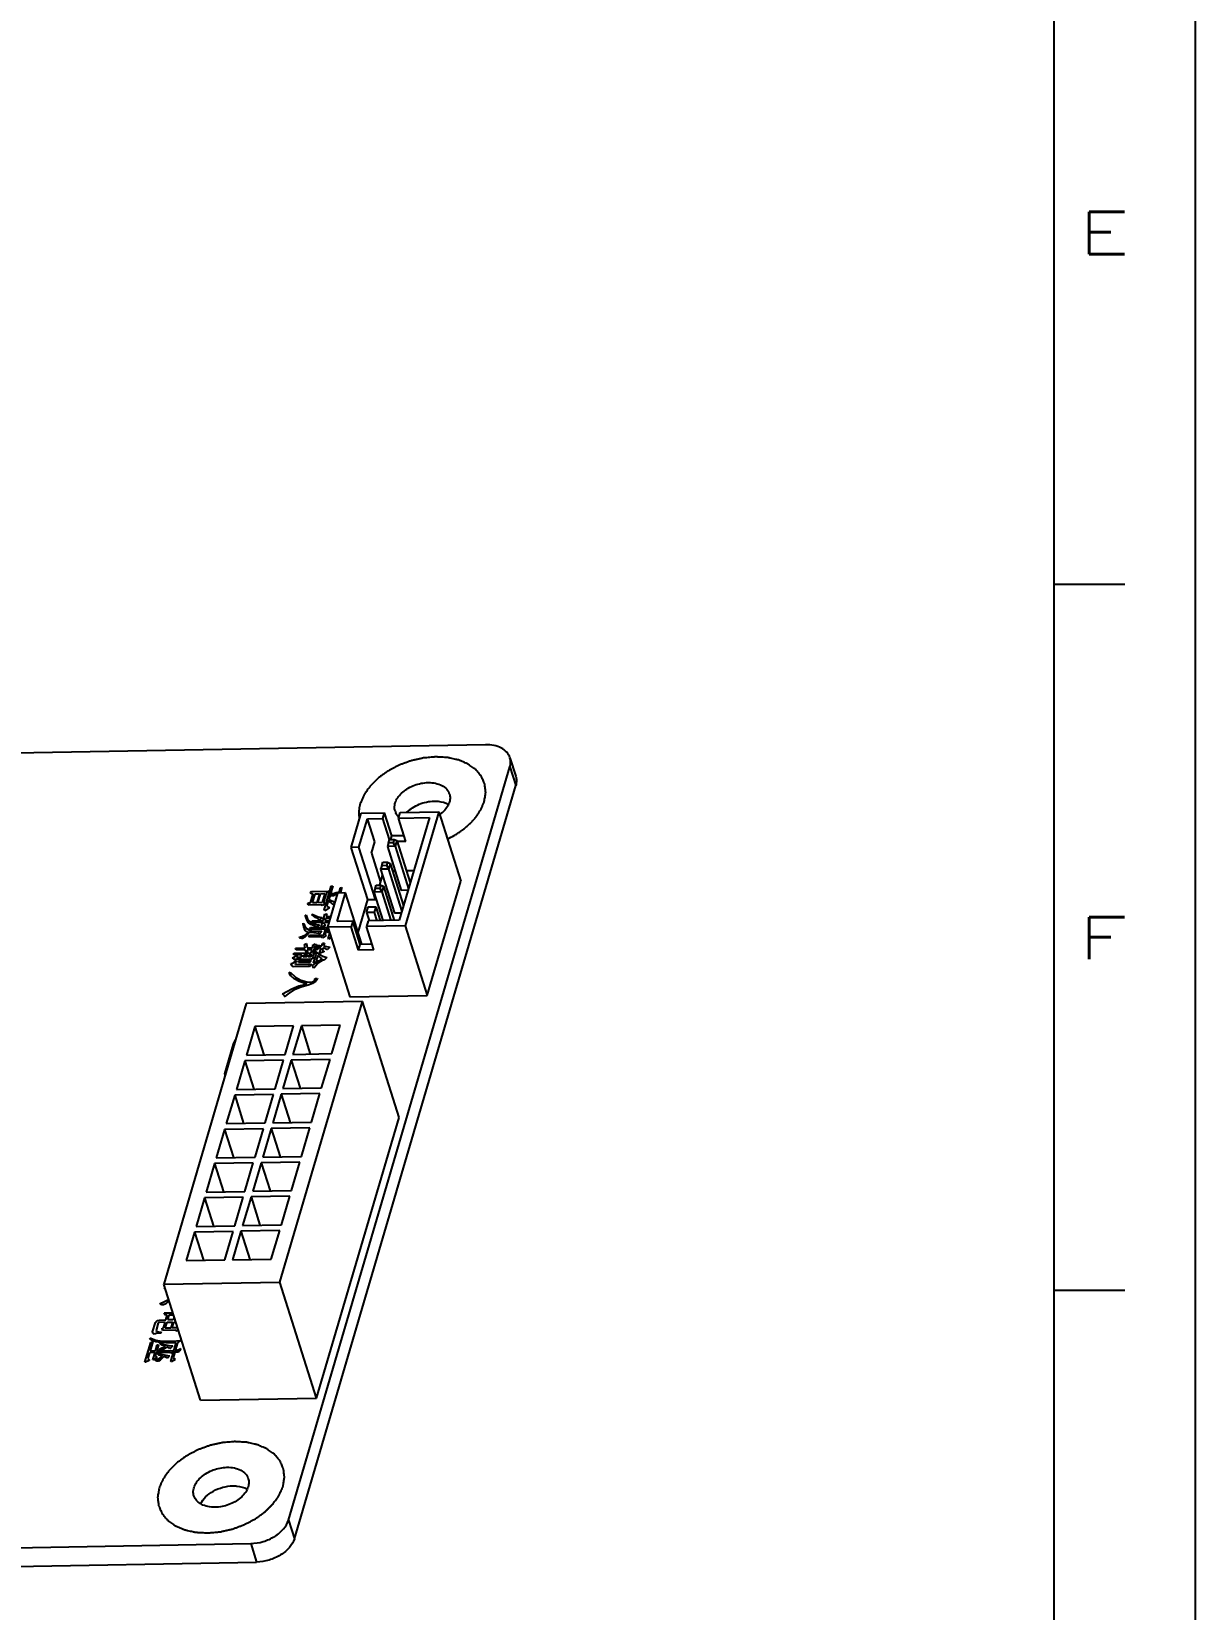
# Model space of a CAD drawing. Header units: inches. Extents: x 716 to 1232, y -1720 to -1356.
# Drawn here: x 1160.1 to 1231.6, y -1644.5 to -1547.6 of the extents above; entities that cross this region are included whole.
import ezdxf

# ---------------------------------------------------------------- set-up
doc = ezdxf.new("R2010")
doc.units = ezdxf.units.IN
doc.header["$LTSCALE"] = 20
doc.header["$MEASUREMENT"] = 0
doc.linetypes.add('CENTER2', pattern=[28.575, 19.05, -3.175, 3.175, -3.175])
doc.layers.get('0').update_dxf_attribs({"linetype": 'CONTINUOUS'})
for name, color, linetype in [('02___PRT_ALL_AXES', 7, 'CONTINUOUS'), ('03___PRT_ALL_CURVES', 7, 'CONTINUOUS'), ('TITLE', 5, 'CONTINUOUS')]:
    doc.layers.add(name, color=color, linetype=linetype)
doc.layers.add('CENTER', color=1, linetype='CENTER2', lineweight=15)
doc.styles.add('Design', font='', dxfattribs={"width": 0.8})
doc.styles.add('Form', font='romans.shx', dxfattribs={"width": 0.7})
doc.styles.get('Design').set_extended_font_data('SimSun')

# ---------------------------------------------------------------- blocks, each defined once
blk = doc.blocks.new('10')
at = {"layer": 'TITLE', "color": 0}
blk.add_line((-816.306, -239.02), (-816.306, -29.01), dxfattribs=at)
at = {"layer": 'TITLE', "color": 5}
for p, q in [((-821.303, -234.023), (-821.303, -34.007)), ((-821.303, -159.007), (-818.806, -159.007)), ((-821.303, -184.007), (-818.806, -184.007))]:
    blk.add_line(p, q, dxfattribs=at)
at = {"layer": 'TITLE', "color": 6, "style": 'Form', "width": 1.5}
for s, p in [('E', (-820.456, -147.331)), ('F', (-820.456, -172.296))]:
    blk.add_text(s, height=1.498, dxfattribs=at).set_placement(p)
at = {"layer": 'TITLE', "color": 3, "ltscale": 10, "style": 'Design', "width": 0.8}
for tag, p in [('SCALE', (-843.554, -222.568)), ('SHEET', (-830.418, -227.676)), ('UNITS', (-909.495, -232.526)), ('REV', (-828.941, -232.539))]:
    blk.add_attdef(tag, p, '', height=1.999, dxfattribs=at)

msp = doc.modelspace()

# ---------------------------------------------------------------- linework, layer by layer
at = {"color": 7, "linetype": 'Continuous'}
for p, q in [((1187.962, -1591.386), (1147.543, -1592.103)), ((1189.457, -1592.186), (1189.818, -1593.326)), ((1175.856, -1639.044), (1189.455, -1592.755)), ((1189.455, -1592.755), (1189.815, -1593.895)), ((1176.217, -1640.184), (1189.815, -1593.895)), ((1179.711, -1597.698), (1180.329, -1595.594)), ((1180.187, -1597.69), (1180.702, -1595.936)), ((1180.329, -1595.594), (1181.757, -1595.569)), ((1180.702, -1595.936), (1181.654, -1595.919)), ((1181.153, -1597.361), (1180.702, -1595.936)), ((1181.654, -1595.919), (1181.757, -1595.569)), ((1182.063, -1597.211), (1181.654, -1595.919)), ((1182.208, -1596.994), (1181.757, -1595.569)), ((1182.607, -1595.902), (1182.71, -1595.552)), ((1182.607, -1595.902), (1184.511, -1595.869)), ((1183.057, -1597.328), (1182.607, -1595.902)), ((1184.511, -1595.869), (1182.657, -1602.181)), ((1182.71, -1595.552), (1185.09, -1595.509)), ((1185.09, -1595.509), (1183.03, -1602.523)), ((1185.09, -1595.509), (1186.442, -1599.785)), ((1182.144, -1597.211), (1182.208, -1596.994)), ((1182.948, -1596.981), (1182.208, -1596.994)), ((1180.187, -1597.69), (1179.711, -1597.698)), ((1180.725, -1600.905), (1179.711, -1597.698)), ((1181.201, -1600.896), (1180.187, -1597.69)), ((1180.947, -1598.063), (1181.153, -1597.361)), ((1180.947, -1598.063), (1181.51, -1599.844)), ((1181.998, -1597.423), (1181.928, -1597.637)), ((1182.404, -1597.629), (1181.928, -1597.637)), ((1181.928, -1597.637), (1182.784, -1600.345)), ((1181.998, -1597.423), (1182.06, -1597.212)), ((1182.284, -1597.418), (1181.998, -1597.423)), ((1182.06, -1597.212), (1182.346, -1597.207)), ((1182.346, -1597.207), (1182.284, -1597.418)), ((1182.284, -1597.418), (1182.404, -1597.629)), ((1182.346, -1597.207), (1182.507, -1597.278)), ((1182.507, -1597.278), (1182.404, -1597.629)), ((1182.404, -1597.629), (1183.228, -1600.236)), ((1182.507, -1597.278), (1183.331, -1599.885)), ((1183.057, -1597.328), (1182.525, -1597.337)), ((1181.586, -1598.825), (1181.516, -1599.04)), ((1181.992, -1599.031), (1181.516, -1599.04)), ((1181.516, -1599.04), (1182.372, -1601.748)), ((1181.586, -1598.825), (1181.648, -1598.615)), ((1181.872, -1598.82), (1181.586, -1598.825)), ((1181.648, -1598.615), (1181.934, -1598.61)), ((1181.934, -1598.61), (1181.872, -1598.82)), ((1181.872, -1598.82), (1181.992, -1599.031)), ((1181.934, -1598.61), (1182.095, -1598.681)), ((1182.095, -1598.681), (1181.992, -1599.031)), ((1181.992, -1599.031), (1182.816, -1601.638)), ((1182.095, -1598.681), (1182.919, -1601.288)), ((1181.174, -1600.228), (1181.236, -1600.018)), ((1181.236, -1600.018), (1181.522, -1600.013)), ((1181.522, -1600.013), (1181.46, -1600.223)), ((1181.466, -1599.996), (1181.635, -1599.418)), ((1181.522, -1600.013), (1181.683, -1600.083)), ((1182.238, -1599.134), (1182.4, -1599.131)), ((1183.089, -1599.119), (1183.559, -1599.11)), ((1184.382, -1606.799), (1186.442, -1599.785)), ((1178.269, -1602.607), (1178.887, -1600.503)), ((1178.848, -1602.248), (1179.363, -1600.495)), ((1179.363, -1600.495), (1178.887, -1600.503)), ((1180.362, -1603.655), (1179.363, -1600.495)), ((1180.131, -1602.925), (1180.725, -1600.905)), ((1180.725, -1600.905), (1181.201, -1600.896)), ((1181.174, -1600.228), (1181.103, -1600.442)), ((1181.58, -1600.434), (1181.103, -1600.442)), ((1181.103, -1600.442), (1181.659, -1602.198)), ((1181.46, -1600.223), (1181.174, -1600.228)), ((1181.201, -1600.896), (1181.223, -1600.821)), ((1181.46, -1600.223), (1181.58, -1600.434)), ((1181.683, -1600.083), (1181.58, -1600.434)), ((1181.58, -1600.434), (1182.135, -1602.19)), ((1181.683, -1600.083), (1182.348, -1602.186)), ((1183.198, -1600.338), (1182.784, -1600.345)), ((1180.646, -1601.703), (1180.749, -1601.352)), ((1181.122, -1601.694), (1180.646, -1601.703)), ((1180.646, -1601.703), (1180.803, -1602.198)), ((1180.749, -1601.352), (1181.225, -1601.343)), ((1181.225, -1601.343), (1181.122, -1601.694)), ((1181.122, -1601.694), (1181.284, -1602.205)), ((1181.225, -1601.343), (1181.497, -1602.201)), ((1182.786, -1601.74), (1182.372, -1601.748)), ((1179.697, -1602.582), (1178.269, -1602.607)), ((1178.269, -1602.607), (1179.621, -1606.883)), ((1179.8, -1602.231), (1178.848, -1602.248)), ((1179.8, -1602.231), (1179.697, -1602.582)), ((1180.148, -1604.007), (1179.697, -1602.582)), ((1180.251, -1603.657), (1179.8, -1602.231)), ((1180.752, -1602.214), (1180.649, -1602.565)), ((1183.03, -1602.523), (1180.649, -1602.565)), ((1181.1, -1603.99), (1180.649, -1602.565)), ((1182.657, -1602.181), (1180.752, -1602.214)), ((1183.03, -1602.523), (1184.382, -1606.799)), ((1180.148, -1604.007), (1180.251, -1603.657)), ((1180.99, -1603.643), (1180.251, -1603.657)), ((1181.1, -1603.99), (1180.148, -1604.007)), ((1179.621, -1606.883), (1184.382, -1606.799)), ((1173.258, -1607.295), (1168.19, -1624.548)), ((1180.4, -1607.168), (1173.258, -1607.295)), ((1175.331, -1624.421), (1180.4, -1607.168)), ((1182.653, -1614.295), (1180.4, -1607.168)), ((1173.788, -1608.716), (1173.273, -1610.469)), ((1176.169, -1608.674), (1173.788, -1608.716)), ((1173.788, -1608.716), (1174.336, -1610.45)), ((1175.653, -1610.427), (1176.169, -1608.674)), ((1176.645, -1608.665), (1176.13, -1610.419)), ((1179.025, -1608.623), (1176.645, -1608.665)), ((1176.645, -1608.665), (1177.193, -1610.4)), ((1178.51, -1610.376), (1179.025, -1608.623)), ((1172.473, -1609.798), (1172.602, -1609.528)), ((1171.937, -1611.622), (1172.473, -1609.798)), ((1173.273, -1610.469), (1175.653, -1610.427)), ((1176.13, -1610.419), (1178.51, -1610.376)), ((1172.066, -1611.352), (1171.937, -1611.622)), ((1171.963, -1611.704), (1171.937, -1611.622)), ((1173.17, -1610.82), (1172.655, -1612.573)), ((1175.55, -1610.778), (1173.17, -1610.82)), ((1173.17, -1610.82), (1173.718, -1612.554)), ((1175.035, -1612.531), (1175.55, -1610.778)), ((1176.027, -1610.769), (1175.511, -1612.523)), ((1178.407, -1610.727), (1176.027, -1610.769)), ((1176.027, -1610.769), (1176.575, -1612.504)), ((1177.892, -1612.48), (1178.407, -1610.727)), ((1172.655, -1612.573), (1175.035, -1612.531)), ((1175.511, -1612.523), (1177.892, -1612.48)), ((1172.552, -1612.924), (1172.037, -1614.677)), ((1174.932, -1612.882), (1172.552, -1612.924)), ((1172.552, -1612.924), (1173.1, -1614.658)), ((1174.417, -1614.635), (1174.932, -1612.882)), ((1175.408, -1612.873), (1174.893, -1614.627)), ((1177.789, -1612.831), (1175.408, -1612.873)), ((1175.408, -1612.873), (1175.957, -1614.608)), ((1177.274, -1614.584), (1177.789, -1612.831)), ((1174.893, -1614.627), (1177.274, -1614.584)), ((1177.585, -1631.548), (1182.653, -1614.295)), ((1171.934, -1615.028), (1171.419, -1616.781)), ((1174.314, -1614.986), (1171.934, -1615.028)), ((1171.934, -1615.028), (1172.482, -1616.762)), ((1172.037, -1614.677), (1174.417, -1614.635)), ((1173.799, -1616.739), (1174.314, -1614.986)), ((1174.79, -1614.977), (1174.275, -1616.731)), ((1177.171, -1614.935), (1174.79, -1614.977)), ((1174.79, -1614.977), (1175.339, -1616.712)), ((1176.656, -1616.688), (1177.171, -1614.935)), ((1171.315, -1617.132), (1170.8, -1618.885)), ((1173.696, -1617.09), (1171.315, -1617.132)), ((1171.315, -1617.132), (1171.864, -1618.867)), ((1171.419, -1616.781), (1173.799, -1616.739)), ((1173.181, -1618.843), (1173.696, -1617.09)), ((1174.172, -1617.081), (1173.657, -1618.835)), ((1176.553, -1617.039), (1174.172, -1617.081)), ((1174.172, -1617.081), (1174.721, -1618.816)), ((1174.275, -1616.731), (1176.656, -1616.688)), ((1176.038, -1618.792), (1176.553, -1617.039)), ((1170.697, -1619.236), (1170.182, -1620.989)), ((1173.078, -1619.194), (1170.697, -1619.236)), ((1170.697, -1619.236), (1171.246, -1620.971)), ((1170.8, -1618.885), (1173.181, -1618.843)), ((1172.563, -1620.947), (1173.078, -1619.194)), ((1173.554, -1619.185), (1173.039, -1620.939)), ((1175.935, -1619.143), (1173.554, -1619.185)), ((1173.554, -1619.185), (1174.103, -1620.92)), ((1173.657, -1618.835), (1176.038, -1618.792)), ((1175.42, -1620.896), (1175.935, -1619.143)), ((1170.079, -1621.34), (1169.564, -1623.093)), ((1172.46, -1621.298), (1170.079, -1621.34)), ((1170.079, -1621.34), (1170.628, -1623.075)), ((1170.182, -1620.989), (1172.563, -1620.947)), ((1171.945, -1623.051), (1172.46, -1621.298)), ((1172.936, -1621.289), (1172.421, -1623.043)), ((1175.317, -1621.247), (1172.936, -1621.289)), ((1172.936, -1621.289), (1173.484, -1623.024)), ((1173.039, -1620.939), (1175.42, -1620.896)), ((1174.801, -1623.001), (1175.317, -1621.247)), ((1169.564, -1623.093), (1171.945, -1623.051)), ((1172.421, -1623.043), (1174.801, -1623.001)), ((1168.19, -1624.548), (1175.331, -1624.421)), ((1170.443, -1631.674), (1168.19, -1624.548)), ((1177.585, -1631.548), (1175.331, -1624.421)), ((1170.443, -1631.674), (1177.585, -1631.548)), ((1175.856, -1639.044), (1176.217, -1640.184)), ((1053.557, -1642.609), (1173.54, -1640.48)), ((1173.54, -1640.48), (1173.9, -1641.62)), ((1053.918, -1643.749), (1173.9, -1641.62))]:
    msp.add_line(p, q, dxfattribs=at)
for points, knots in [([(1189.457, -1592.186), (1189.419, -1592.063), (1189.277, -1591.823), (1188.927, -1591.564), (1188.473, -1591.41), (1188.138, -1591.383), (1187.962, -1591.386)], [0, 0, 0, 0, 0.213563, 0.446604, 0.70903, 1, 1, 1, 1]), ([(1189.455, -1592.755), (1189.483, -1592.661), (1189.514, -1592.468), (1189.486, -1592.275), (1189.457, -1592.186)], [0, 0, 0, 0, 0.512466, 1, 1, 1, 1]), ([(1189.818, -1593.326), (1189.846, -1593.415), (1189.874, -1593.608), (1189.843, -1593.801), (1189.815, -1593.895)], [0, 0, 0, 0, 0.487534, 1, 1, 1, 1]), ([(1173.54, -1640.48), (1173.796, -1640.475), (1174.311, -1640.391), (1174.902, -1640.131), (1175.307, -1639.84), (1175.626, -1639.528), (1175.798, -1639.241), (1175.856, -1639.044)], [0, 0, 0, 0, 0.267201, 0.53597, 0.664275, 0.785253, 1, 1, 1, 1]), ([(1176.217, -1640.184), (1176.159, -1640.382), (1175.986, -1640.668), (1175.668, -1640.98), (1175.262, -1641.272), (1174.672, -1641.531), (1174.157, -1641.616), (1173.9, -1641.62)], [0, 0, 0, 0, 0.214747, 0.335725, 0.46403, 0.732799, 1, 1, 1, 1])]:
    msp.add_open_spline(points, degree=3, knots=knots, dxfattribs=at)
at = {"layer": '02___PRT_ALL_AXES', "color": 7, "linetype": 'Continuous'}
msp.add_arc((1183.147, -1595.237), 0.776, 197.53553, 206.43446, dxfattribs=at)
for points, knots in [([(1182.407, -1595.471), (1182.378, -1595.378), (1182.354, -1595.173), (1182.432, -1594.861), (1182.609, -1594.56), (1182.972, -1594.181), (1183.587, -1593.835), (1184.151, -1593.721), (1184.436, -1593.716)], [0, 0, 0, 0, 0.09645, 0.199708, 0.313929, 0.439955, 0.716942, 1, 1, 1, 1]), ([(1184.436, -1593.716), (1184.589, -1593.713), (1184.883, -1593.737), (1185.28, -1593.872), (1185.587, -1594.098), (1185.71, -1594.308), (1185.744, -1594.416)], [0, 0, 0, 0, 0.290851, 0.553446, 0.786407, 1, 1, 1, 1]), ([(1183.125, -1595.543), (1183.336, -1595.329), (1183.872, -1594.995), (1184.485, -1594.862), (1184.797, -1594.856)], [0, 0, 0, 0, 0.490525, 1, 1, 1, 1]), ([(1184.797, -1594.856), (1184.879, -1594.855), (1185.184, -1594.866), (1185.492, -1594.947), (1185.685, -1595.06)], [0, 0, 0, 0, 0.270579, 1, 1, 1, 1]), ([(1185.744, -1594.416), (1185.772, -1594.503), (1185.796, -1594.697), (1185.731, -1594.992), (1185.576, -1595.28), (1185.425, -1595.45), (1185.338, -1595.531)], [0, 0, 0, 0, 0.221246, 0.456674, 0.715392, 1, 1, 1, 1]), ([(1182.627, -1595.818), (1182.609, -1595.8), (1182.541, -1595.73), (1182.485, -1595.648), (1182.452, -1595.583)], [0, 0, 0, 0, 0.256815, 1, 1, 1, 1]), ([(1185.338, -1595.531), (1185.324, -1595.545), (1185.263, -1595.601), (1185.199, -1595.652), (1185.149, -1595.689)], [0, 0, 0, 0, 0.245743, 1, 1, 1, 1]), ([(1170.045, -1637.552), (1170.016, -1637.459), (1169.992, -1637.254), (1170.069, -1636.942), (1170.247, -1636.64), (1170.61, -1636.262), (1171.225, -1635.915), (1171.789, -1635.802), (1172.074, -1635.797)], [0, 0, 0, 0, 0.09645, 0.199708, 0.313929, 0.439955, 0.716942, 1, 1, 1, 1]), ([(1172.074, -1635.797), (1172.227, -1635.794), (1172.521, -1635.818), (1172.918, -1635.952), (1173.224, -1636.179), (1173.348, -1636.389), (1173.382, -1636.496)], [0, 0, 0, 0, 0.290851, 0.553446, 0.786407, 1, 1, 1, 1]), ([(1173.382, -1636.496), (1173.411, -1636.589), (1173.435, -1636.794), (1173.357, -1637.106), (1173.18, -1637.408), (1172.817, -1637.786), (1172.202, -1638.133), (1171.638, -1638.246), (1171.353, -1638.251)], [0, 0, 0, 0, 0.09645, 0.199708, 0.313929, 0.439955, 0.716942, 1, 1, 1, 1]), ([(1171.353, -1638.251), (1171.2, -1638.254), (1170.906, -1638.23), (1170.509, -1638.096), (1170.202, -1637.869), (1170.079, -1637.659), (1170.045, -1637.552)], [0, 0, 0, 0, 0.290851, 0.553446, 0.786407, 1, 1, 1, 1]), ([(1170.464, -1638.043), (1170.537, -1637.885), (1170.765, -1637.581), (1171.239, -1637.237), (1171.812, -1637.004), (1172.228, -1636.94), (1172.434, -1636.937)], [0, 0, 0, 0, 0.221178, 0.471423, 0.737245, 1, 1, 1, 1]), ([(1172.434, -1636.937), (1172.517, -1636.935), (1172.822, -1636.947), (1173.13, -1637.028), (1173.323, -1637.14)], [0, 0, 0, 0, 0.270579, 1, 1, 1, 1])]:
    msp.add_open_spline(points, degree=3, knots=knots, dxfattribs=at)
at = {"layer": '03___PRT_ALL_CURVES', "color": 40, "linetype": 'Continuous'}
for p, q in [((1177.209, -1601.108), (1177.373, -1600.552)), ((1177.216, -1600.444), (1177.262, -1600.415)), ((1177.259, -1600.554), (1177.216, -1600.444)), ((1177.373, -1600.552), (1177.259, -1600.554)), ((1177.262, -1600.415), (1178.32, -1600.396)), ((1177.322, -1601.106), (1177.486, -1600.55)), ((1177.486, -1600.55), (1177.751, -1600.545)), ((1177.751, -1600.545), (1177.587, -1601.102)), ((1177.663, -1601.1), (1177.826, -1600.544)), ((1177.826, -1600.544), (1178.091, -1600.539)), ((1178.091, -1600.539), (1177.927, -1601.096)), ((1178.166, -1600.538), (1178.011, -1601.066)), ((1178.053, -1601.564), (1178.486, -1600.089)), ((1178.32, -1600.396), (1178.166, -1600.538)), ((1178.3, -1600.978), (1178.202, -1601.312)), ((1178.456, -1601.086), (1178.3, -1600.978)), ((1178.57, -1600.06), (1178.324, -1600.895)), ((1178.324, -1600.895), (1178.624, -1601.028)), ((1178.444, -1600.616), (1178.46, -1600.56)), ((1178.465, -1600.671), (1178.444, -1600.616)), ((1178.46, -1600.56), (1178.506, -1600.532)), ((1178.617, -1600.668), (1178.465, -1600.671)), ((1178.486, -1600.089), (1178.57, -1600.06)), ((1178.506, -1600.532), (1178.62, -1600.53)), ((1178.7, -1600.639), (1178.617, -1600.668)), ((1178.62, -1600.53), (1178.787, -1600.471)), ((1178.909, -1600.441), (1178.7, -1600.639)), ((1178.787, -1600.471), (1178.909, -1600.441)), ((1178.966, -1600.502), (1179.058, -1600.19)), ((1179.142, -1600.16), (1179.042, -1600.501)), ((1179.058, -1600.19), (1179.142, -1600.16)), ((1176.875, -1601.862), (1176.951, -1601.86)), ((1177.004, -1602.192), (1176.875, -1601.862)), ((1176.951, -1601.86), (1177.028, -1602.108)), ((1177.05, -1601.139), (1177.096, -1601.11)), ((1177.055, -1601.249), (1177.05, -1601.139)), ((1177.848, -1601.235), (1177.055, -1601.249)), ((1177.096, -1601.11), (1177.209, -1601.108)), ((1177.299, -1601.827), (1177.307, -1601.799)), ((1177.506, -1602.017), (1177.299, -1601.827)), ((1177.307, -1601.799), (1177.674, -1601.958)), ((1177.587, -1601.102), (1177.322, -1601.106)), ((1177.927, -1601.096), (1177.663, -1601.1)), ((1177.674, -1601.958), (1177.922, -1602.009)), ((1177.916, -1601.262), (1177.848, -1601.235)), ((1178.091, -1601.176), (1177.916, -1601.262)), ((1177.978, -1602.202), (1178.092, -1601.812)), ((1178.011, -1601.066), (1178.1, -1601.148)), ((1178.082, -1601.591), (1178.053, -1601.564)), ((1178.358, -1601.42), (1178.082, -1601.591)), ((1178.1, -1601.148), (1178.091, -1601.176)), ((1178.092, -1601.812), (1178.214, -1601.783)), ((1178.214, -1601.783), (1178.165, -1601.95)), ((1178.165, -1601.95), (1178.463, -1601.944)), ((1178.202, -1601.312), (1178.366, -1601.392)), ((1178.366, -1601.392), (1178.358, -1601.42)), ((1178.604, -1601.222), (1178.456, -1601.086)), ((1178.707, -1601.115), (1178.604, -1601.222)), ((1178.624, -1601.028), (1178.727, -1601.046)), ((1176.757, -1602.39), (1176.766, -1602.362)), ((1176.819, -1602.693), (1176.757, -1602.39)), ((1176.766, -1602.362), (1176.795, -1602.389)), ((1176.795, -1602.389), (1176.911, -1602.636)), ((1176.891, -1602.83), (1176.819, -1602.693)), ((1177.018, -1602.911), (1176.891, -1602.83)), ((1176.911, -1602.636), (1177.096, -1602.771)), ((1176.939, -1603.051), (1177.085, -1602.938)), ((1177.076, -1602.329), (1177.004, -1602.192)), ((1177.161, -1602.936), (1177.018, -1602.911)), ((1177.028, -1602.108), (1177.176, -1602.244)), ((1177.232, -1602.437), (1177.076, -1602.329)), ((1177.085, -1602.938), (1177.115, -1602.965)), ((1177.096, -1602.771), (1177.269, -1602.824)), ((1177.417, -1602.96), (1177.161, -1602.936)), ((1177.167, -1602.659), (1177.213, -1602.631)), ((1177.218, -1602.742), (1177.167, -1602.659)), ((1177.176, -1602.244), (1177.332, -1602.352)), ((1177.213, -1602.631), (1178.271, -1602.612)), ((1178.125, -1602.726), (1177.218, -1602.742)), ((1177.502, -1602.543), (1177.232, -1602.437)), ((1177.269, -1602.824), (1177.677, -1602.844)), ((1177.298, -1602.214), (1177.978, -1602.202)), ((1177.341, -1602.324), (1177.298, -1602.214)), ((1177.332, -1602.352), (1177.572, -1602.431)), ((1177.794, -1602.316), (1177.341, -1602.324)), ((1177.711, -1602.982), (1177.417, -1602.96)), ((1177.561, -1602.597), (1177.502, -1602.543)), ((1177.708, -1602.096), (1177.506, -1602.017)), ((1177.753, -1602.455), (1177.561, -1602.597)), ((1177.572, -1602.431), (1177.753, -1602.455)), ((1177.677, -1602.844), (1177.903, -1602.84)), ((1177.73, -1602.151), (1177.708, -1602.096)), ((1177.768, -1602.15), (1177.73, -1602.151)), ((1177.922, -1602.009), (1177.768, -1602.15)), ((1177.903, -1602.84), (1177.779, -1603.009)), ((1177.861, -1602.343), (1177.794, -1602.316)), ((1177.899, -1602.342), (1177.861, -1602.343)), ((1177.863, -1602.592), (1177.97, -1602.23)), ((1177.893, -1602.619), (1177.863, -1602.592)), ((1178.115, -1602.504), (1177.893, -1602.619)), ((1177.97, -1602.23), (1177.899, -1602.342)), ((1178.019, -1603.087), (1178.125, -1602.726)), ((1178.059, -1602.311), (1178.026, -1602.423)), ((1178.026, -1602.423), (1178.123, -1602.476)), ((1178.361, -1602.306), (1178.059, -1602.311)), ((1178.132, -1602.061), (1178.091, -1602.2)), ((1178.091, -1602.2), (1178.39, -1602.195)), ((1178.16, -1602.863), (1178.094, -1603.086)), ((1178.123, -1602.476), (1178.115, -1602.504)), ((1178.431, -1602.056), (1178.132, -1602.061)), ((1178.391, -1602.97), (1178.16, -1602.863)), ((1178.2, -1602.724), (1178.184, -1602.78)), ((1178.184, -1602.78), (1178.327, -1602.793)), ((1178.271, -1602.612), (1178.2, -1602.724)), ((1176.278, -1603.893), (1176.883, -1603.883)), ((1176.321, -1604.003), (1176.278, -1603.893)), ((1176.542, -1603.252), (1176.558, -1603.196)), ((1176.571, -1603.279), (1176.542, -1603.252)), ((1176.558, -1603.196), (1176.68, -1603.166)), ((1176.677, -1603.305), (1176.571, -1603.279)), ((1176.714, -1603.304), (1176.677, -1603.305)), ((1176.68, -1603.166), (1176.939, -1603.051)), ((1176.852, -1603.219), (1176.714, -1603.304)), ((1176.835, -1603.662), (1176.965, -1603.604)), ((1176.883, -1603.883), (1176.835, -1603.662)), ((1177.115, -1602.965), (1176.852, -1603.219)), ((1176.965, -1603.604), (1176.996, -1603.881)), ((1176.996, -1603.881), (1177.336, -1603.875)), ((1177.104, -1603.131), (1177.149, -1603.103)), ((1177.155, -1603.213), (1177.104, -1603.131)), ((1177.149, -1603.103), (1178.019, -1603.087)), ((1177.873, -1603.201), (1177.155, -1603.213)), ((1177.302, -1603.737), (1177.485, -1603.623)), ((1177.369, -1603.763), (1177.302, -1603.737)), ((1177.336, -1603.875), (1177.369, -1603.763)), ((1177.444, -1603.762), (1177.412, -1603.873)), ((1177.412, -1603.873), (1177.714, -1603.868)), ((1177.865, -1603.865), (1177.444, -1603.762)), ((1177.485, -1603.623), (1177.507, -1603.678)), ((1177.507, -1603.678), (1177.898, -1603.754)), ((1177.714, -1603.868), (1177.56, -1604.009)), ((1177.741, -1603.009), (1177.711, -1602.982)), ((1177.779, -1603.009), (1177.741, -1603.009)), ((1177.767, -1604.199), (1177.865, -1603.865)), ((1177.97, -1603.254), (1177.873, -1603.201)), ((1177.898, -1603.754), (1177.947, -1603.587)), ((1177.979, -1603.863), (1177.93, -1604.03)), ((1177.947, -1603.587), (1178.06, -1603.585)), ((1178.153, -1603.14), (1177.97, -1603.254)), ((1178.143, -1603.943), (1177.979, -1603.863)), ((1178.06, -1603.585), (1178.011, -1603.752)), ((1178.011, -1603.752), (1178.402, -1603.828)), ((1178.094, -1603.086), (1178.162, -1603.112)), ((1178.162, -1603.112), (1178.153, -1603.14)), ((1178.402, -1603.828), (1178.248, -1603.969)), ((1178.293, -1603.304), (1178.387, -1602.983)), ((1178.323, -1603.331), (1178.293, -1603.304)), ((1178.469, -1603.241), (1178.323, -1603.331)), ((1176, -1604.84), (1176.038, -1604.839)), ((1176.073, -1604.977), (1176, -1604.84)), ((1176.038, -1604.839), (1176.205, -1604.781)), ((1176.106, -1604.478), (1176.152, -1604.449)), ((1176.195, -1604.559), (1176.106, -1604.478)), ((1176.152, -1604.449), (1176.228, -1604.448)), ((1176.188, -1604.2), (1177.246, -1604.181)), ((1176.193, -1604.31), (1176.188, -1604.2)), ((1176.685, -1604.301), (1176.193, -1604.31)), ((1176.3, -1604.585), (1176.195, -1604.559)), ((1176.205, -1604.781), (1176.276, -1604.669)), ((1176.228, -1604.448), (1176.328, -1604.363)), ((1176.322, -1604.64), (1176.257, -1604.863)), ((1176.257, -1604.863), (1176.286, -1604.89)), ((1176.276, -1604.669), (1176.322, -1604.64)), ((1176.286, -1604.89), (1177.269, -1604.873)), ((1177.17, -1604.57), (1176.3, -1604.585)), ((1176.888, -1603.993), (1176.321, -1604.003)), ((1176.328, -1604.363), (1176.336, -1604.335)), ((1176.336, -1604.335), (1176.382, -1604.307)), ((1176.382, -1604.307), (1176.341, -1604.446)), ((1176.341, -1604.446), (1176.644, -1604.441)), ((1176.457, -1604.693), (1176.503, -1604.665)), ((1176.47, -1604.776), (1176.457, -1604.693)), ((1177.075, -1604.765), (1176.47, -1604.776)), ((1176.503, -1604.665), (1177.258, -1604.651)), ((1176.644, -1604.441), (1176.685, -1604.301)), ((1176.757, -1604.439), (1176.798, -1604.299)), ((1176.984, -1604.435), (1176.757, -1604.439)), ((1176.798, -1604.299), (1177.025, -1604.295)), ((1176.952, -1604.158), (1176.888, -1603.993)), ((1177.02, -1604.185), (1176.952, -1604.158)), ((1177.025, -1604.295), (1176.984, -1604.435)), ((1177.303, -1603.986), (1177.001, -1603.991)), ((1177.001, -1603.991), (1177.028, -1604.157)), ((1177.028, -1604.157), (1177.02, -1604.185)), ((1177.059, -1604.433), (1177.1, -1604.294)), ((1177.248, -1604.43), (1177.059, -1604.433)), ((1177.104, -1604.792), (1177.075, -1604.765)), ((1177.1, -1604.294), (1177.289, -1604.291)), ((1177.142, -1604.792), (1177.104, -1604.792)), ((1177.258, -1604.651), (1177.142, -1604.792)), ((1177.269, -1604.873), (1177.144, -1605.041)), ((1177.237, -1604.596), (1177.17, -1604.57)), ((1177.375, -1604.511), (1177.237, -1604.596)), ((1177.246, -1604.181), (1177.303, -1603.986)), ((1177.289, -1604.291), (1177.248, -1604.43)), ((1177.311, -1604.983), (1177.658, -1604.699)), ((1177.422, -1604.095), (1177.322, -1604.179)), ((1177.322, -1604.179), (1177.511, -1604.176)), ((1177.365, -1604.289), (1177.324, -1604.429)), ((1177.324, -1604.429), (1177.383, -1604.483)), ((1177.379, -1603.985), (1177.363, -1604.04)), ((1177.363, -1604.04), (1177.43, -1604.067)), ((1177.511, -1604.176), (1177.365, -1604.289)), ((1177.383, -1604.483), (1177.375, -1604.511)), ((1177.492, -1603.983), (1177.379, -1603.985)), ((1177.398, -1604.815), (1177.545, -1604.314)), ((1177.436, -1604.814), (1177.398, -1604.815)), ((1177.43, -1604.067), (1177.422, -1604.095)), ((1177.43, -1604.067), (1177.476, -1604.038)), ((1177.591, -1604.285), (1177.43, -1604.067)), ((1177.582, -1604.701), (1177.436, -1604.814)), ((1177.476, -1604.038), (1177.683, -1604.228)), ((1177.56, -1604.009), (1177.492, -1603.983)), ((1177.545, -1604.314), (1177.591, -1604.285)), ((1177.663, -1604.81), (1177.546, -1604.951)), ((1177.651, -1604.34), (1177.561, -1604.646)), ((1177.561, -1604.646), (1177.628, -1604.672)), ((1177.628, -1604.672), (1177.582, -1604.701)), ((1177.925, -1604.556), (1177.651, -1604.34)), ((1177.658, -1604.699), (1177.833, -1604.613)), ((1177.985, -1604.611), (1177.663, -1604.81)), ((1177.683, -1604.228), (1177.974, -1604.389)), ((1177.805, -1604.199), (1177.767, -1604.199)), ((1178.018, -1604.112), (1177.805, -1604.199)), ((1177.833, -1604.613), (1177.925, -1604.556)), ((1177.93, -1604.03), (1178.027, -1604.084)), ((1177.974, -1604.389), (1178.214, -1604.468)), ((1178.014, -1604.638), (1177.985, -1604.611)), ((1178.052, -1604.637), (1178.014, -1604.638)), ((1178.027, -1604.084), (1178.018, -1604.112)), ((1178.214, -1604.468), (1178.052, -1604.637)), ((1178.21, -1603.97), (1178.143, -1603.943)), ((1178.248, -1603.969), (1178.21, -1603.97)), ((1175.904, -1605.423), (1175.912, -1605.395)), ((1176.006, -1605.587), (1175.904, -1605.423)), ((1175.912, -1605.395), (1175.958, -1605.366)), ((1175.958, -1605.366), (1176.284, -1605.665)), ((1176.213, -1605.777), (1176.006, -1605.587)), ((1176.17, -1605.03), (1176.073, -1604.977)), ((1177.077, -1605.014), (1176.17, -1605.03)), ((1176.504, -1605.938), (1176.213, -1605.777)), ((1176.284, -1605.665), (1176.605, -1605.853)), ((1176.605, -1605.853), (1176.988, -1605.957)), ((1177.144, -1605.041), (1177.077, -1605.014)), ((1177.371, -1605.037), (1177.311, -1604.983)), ((1177.392, -1605.092), (1177.371, -1605.037)), ((1177.422, -1605.119), (1177.392, -1605.092)), ((1177.546, -1604.951), (1177.422, -1605.119)), ((1177.457, -1605.894), (1177.498, -1605.754)), ((1177.498, -1605.754), (1177.612, -1605.752)), ((1177.633, -1605.807), (1177.517, -1605.948)), ((1177.612, -1605.752), (1177.633, -1605.807)), ((1175.49, -1606.704), (1176.071, -1606.389)), ((1175.609, -1606.812), (1175.49, -1606.704)), ((1175.592, -1606.868), (1175.609, -1606.812)), ((1175.83, -1606.698), (1175.63, -1606.867)), ((1176.16, -1606.47), (1175.83, -1606.698)), ((1176.071, -1606.389), (1176.498, -1606.215)), ((1176.625, -1606.296), (1176.16, -1606.47)), ((1176.498, -1606.215), (1176.984, -1606.096)), ((1176.984, -1606.096), (1176.504, -1605.938)), ((1177.119, -1606.149), (1176.625, -1606.296)), ((1176.988, -1605.957), (1177.168, -1605.982)), ((1177.333, -1606.062), (1177.119, -1606.149)), ((1177.168, -1605.982), (1177.282, -1605.98)), ((1177.282, -1605.98), (1177.365, -1605.951)), ((1177.517, -1605.948), (1177.333, -1606.062)), ((1177.365, -1605.951), (1177.457, -1605.894)), ((1175.63, -1606.867), (1175.592, -1606.868)), ((1168.222, -1624.78), (1168.26, -1624.78)), ((1168.291, -1624.87), (1168.222, -1624.78)), ((1167.974, -1625.754), (1167.982, -1625.726)), ((1168.071, -1625.807), (1167.974, -1625.754)), ((1167.982, -1625.726), (1168.241, -1625.611)), ((1168.184, -1625.805), (1168.071, -1625.807)), ((1168.314, -1625.748), (1168.184, -1625.805)), ((1168.241, -1625.611), (1168.487, -1625.49)), ((1168.512, -1625.569), (1168.314, -1625.748)), ((1167.504, -1627.479), (1167.676, -1626.894)), ((1167.676, -1626.894), (1167.738, -1626.81)), ((1167.857, -1626.919), (1167.718, -1627.392)), ((1167.738, -1626.81), (1167.784, -1626.782)), ((1167.784, -1626.782), (1167.906, -1626.752)), ((1167.903, -1626.89), (1167.857, -1626.919)), ((1168.281, -1626.883), (1167.903, -1626.89)), ((1167.906, -1626.752), (1168.322, -1626.744)), ((1168.174, -1627.245), (1168.281, -1626.883)), ((1168.226, -1626.303), (1168.742, -1626.294)), ((1168.298, -1626.44), (1168.226, -1626.303)), ((1168.288, -1627.243), (1168.394, -1626.881)), ((1168.412, -1626.438), (1168.298, -1626.44)), ((1168.322, -1626.744), (1168.412, -1626.438)), ((1168.394, -1626.881), (1168.734, -1626.875)), ((1168.435, -1626.742), (1168.525, -1626.436)), ((1168.775, -1626.736), (1168.435, -1626.742)), ((1168.525, -1626.436), (1168.785, -1626.432)), ((1168.734, -1626.875), (1168.628, -1627.237)), ((1168.703, -1627.236), (1168.81, -1626.874)), ((1168.826, -1626.562), (1168.775, -1626.736)), ((1168.81, -1626.874), (1168.924, -1626.872)), ((1168.881, -1626.734), (1168.851, -1626.735)), ((1167.032, -1629.342), (1167.392, -1628.117)), ((1167.344, -1627.897), (1167.352, -1627.869)), ((1167.5, -1628.005), (1167.344, -1627.897)), ((1167.522, -1628.06), (1167.35, -1628.644)), ((1167.352, -1627.869), (1167.39, -1627.868)), ((1167.39, -1627.868), (1167.697, -1627.974)), ((1167.392, -1628.117), (1167.522, -1628.06)), ((1167.702, -1628.084), (1167.5, -1628.005)), ((1167.518, -1627.561), (1167.504, -1627.479)), ((1167.615, -1627.615), (1167.518, -1627.561)), ((1167.782, -1627.557), (1167.615, -1627.615)), ((1167.697, -1627.974), (1167.983, -1628.024)), ((1167.988, -1628.135), (1167.702, -1628.084)), ((1167.718, -1627.392), (1167.739, -1627.447)), ((1167.739, -1627.447), (1168.063, -1627.496)), ((1168.009, -1627.553), (1167.782, -1627.557)), ((1167.942, -1628.163), (1167.98, -1628.162)), ((1168.09, -1628.299), (1167.942, -1628.163)), ((1167.98, -1628.162), (1168.22, -1628.241)), ((1167.983, -1628.024), (1168.731, -1628.038)), ((1168.32, -1628.156), (1167.988, -1628.135)), ((1168.063, -1627.496), (1168.009, -1627.553)), ((1168.091, -1627.274), (1168.099, -1627.247)), ((1168.134, -1627.384), (1168.091, -1627.274)), ((1168.099, -1627.247), (1168.174, -1627.245)), ((1168.927, -1627.37), (1168.134, -1627.384)), ((1168.628, -1627.237), (1168.288, -1627.243)), ((1168.963, -1628.145), (1168.32, -1628.156)), ((1168.627, -1629.286), (1168.963, -1628.145)), ((1169.044, -1627.23), (1168.703, -1627.236)), ((1168.731, -1628.038), (1169.192, -1628.002)), ((1169.038, -1628.144), (1168.899, -1628.617)), ((1168.986, -1627.425), (1168.927, -1627.37)), ((1169.024, -1627.424), (1168.986, -1627.425)), ((1169.085, -1627.379), (1169.024, -1627.424)), ((1169.192, -1628.002), (1169.038, -1628.144)), ((1167.317, -1628.756), (1167.219, -1629.09)), ((1167.219, -1629.09), (1167.3, -1629.199)), ((1167.657, -1628.75), (1167.317, -1628.756)), ((1167.35, -1628.644), (1167.69, -1628.638)), ((1167.527, -1629.195), (1167.657, -1628.75)), ((1167.794, -1629.052), (1167.564, -1629.194)), ((1167.733, -1628.748), (1167.668, -1628.971)), ((1167.668, -1628.971), (1167.794, -1629.052)), ((1167.69, -1628.638), (1167.796, -1628.276)), ((1168.602, -1628.733), (1167.733, -1628.748)), ((1167.753, -1629.191), (1167.883, -1629.133)), ((1167.763, -1628.775), (1167.808, -1628.747)), ((1167.911, -1628.911), (1167.763, -1628.775)), ((1167.872, -1628.275), (1167.766, -1628.637)), ((1167.766, -1628.637), (1168.786, -1628.619)), ((1167.796, -1628.276), (1167.872, -1628.275)), ((1167.808, -1628.747), (1168.04, -1628.853)), ((1167.883, -1629.133), (1168.029, -1629.02)), ((1167.904, -1628.551), (1167.949, -1628.523)), ((1167.933, -1628.579), (1167.904, -1628.551)), ((1168.113, -1628.991), (1167.911, -1628.911)), ((1168.038, -1628.604), (1167.933, -1628.579)), ((1167.949, -1628.523), (1168.079, -1628.465)), ((1168.188, -1628.989), (1167.972, -1629.215)), ((1168.029, -1629.02), (1168.113, -1628.991)), ((1168.122, -1628.575), (1168.038, -1628.604)), ((1168.04, -1628.853), (1168.326, -1628.904)), ((1168.079, -1628.465), (1168.293, -1628.378)), ((1168.293, -1628.378), (1168.09, -1628.299)), ((1168.214, -1628.518), (1168.122, -1628.575)), ((1168.391, -1629.069), (1168.188, -1628.989)), ((1168.36, -1628.405), (1168.214, -1628.518)), ((1168.22, -1628.241), (1168.498, -1628.319)), ((1168.326, -1628.904), (1168.537, -1628.955)), ((1168.495, -1628.458), (1168.36, -1628.405)), ((1168.42, -1629.096), (1168.391, -1629.069)), ((1168.537, -1628.955), (1168.42, -1629.096)), ((1168.554, -1628.512), (1168.495, -1628.458)), ((1168.498, -1628.319), (1168.754, -1628.342)), ((1168.6, -1628.484), (1168.554, -1628.512)), ((1168.754, -1628.342), (1168.6, -1628.484)), ((1168.623, -1628.788), (1168.602, -1628.733)), ((1168.661, -1628.787), (1168.623, -1628.788)), ((1168.786, -1628.619), (1168.661, -1628.787)), ((1168.867, -1628.728), (1168.768, -1629.062)), ((1168.768, -1629.062), (1168.887, -1629.171)), ((1169.093, -1628.724), (1168.867, -1628.728)), ((1168.899, -1628.617), (1168.937, -1628.616)), ((1168.937, -1628.616), (1169.059, -1628.586)), ((1169.059, -1628.586), (1169.188, -1628.529)), ((1169.156, -1628.64), (1169.093, -1628.724)), ((1169.234, -1628.5), (1169.156, -1628.64)), ((1169.188, -1628.529), (1169.234, -1628.5)), ((1167.07, -1629.341), (1167.032, -1629.342)), ((1167.292, -1629.227), (1167.07, -1629.341)), ((1167.3, -1629.199), (1167.292, -1629.227)), ((1167.564, -1629.194), (1167.527, -1629.195)), ((1167.699, -1629.247), (1167.707, -1629.219)), ((1167.767, -1629.274), (1167.699, -1629.247)), ((1167.707, -1629.219), (1167.753, -1629.191)), ((1167.88, -1629.272), (1167.767, -1629.274)), ((1167.972, -1629.215), (1167.88, -1629.272)), ((1168.657, -1629.313), (1168.627, -1629.286)), ((1168.887, -1629.171), (1168.657, -1629.313))]:
    msp.add_line(p, q, dxfattribs=at)
for points, knots in [([(1187.885, -1594.876), (1187.899, -1594.785), (1187.92, -1594.649), (1187.947, -1594.491), (1187.96, -1594.4), (1187.977, -1594.331), (1187.963, -1594.267), (1187.955, -1594.18), (1187.941, -1594.072), (1187.93, -1593.963), (1187.917, -1593.877), (1187.916, -1593.81), (1187.884, -1593.753), (1187.852, -1593.672), (1187.807, -1593.573), (1187.765, -1593.474), (1187.729, -1593.395), (1187.709, -1593.333), (1187.659, -1593.282), (1187.602, -1593.211), (1187.527, -1593.124), (1187.455, -1593.035), (1187.395, -1592.966), (1187.356, -1592.909), (1187.292, -1592.871), (1187.215, -1592.813), (1187.115, -1592.744), (1187.018, -1592.672), (1186.937, -1592.618), (1186.883, -1592.571), (1186.806, -1592.545), (1186.711, -1592.502), (1186.589, -1592.451), (1186.47, -1592.399), (1186.372, -1592.359), (1186.303, -1592.324), (1186.216, -1592.31), (1186.107, -1592.284), (1185.968, -1592.254), (1185.83, -1592.222), (1185.719, -1592.199), (1185.639, -1592.176), (1185.544, -1592.176), (1185.422, -1592.167), (1185.268, -1592.159), (1185.115, -1592.15), (1184.992, -1592.144), (1184.9, -1592.134), (1184.805, -1592.147), (1184.679, -1592.157), (1184.522, -1592.172), (1184.365, -1592.185), (1184.239, -1592.197), (1184.144, -1592.201), (1184.049, -1592.227), (1183.923, -1592.254), (1183.765, -1592.29), (1183.607, -1592.325), (1183.481, -1592.355), (1183.385, -1592.372), (1183.295, -1592.41), (1183.172, -1592.453), (1183.02, -1592.51), (1182.867, -1592.565), (1182.746, -1592.611), (1182.653, -1592.641), (1182.568, -1592.69), (1182.453, -1592.75), (1182.31, -1592.826), (1182.165, -1592.901), (1182.052, -1592.963), (1181.962, -1593.005), (1181.891, -1593.062), (1181.791, -1593.133), (1181.667, -1593.223), (1181.542, -1593.313), (1181.444, -1593.386), (1181.365, -1593.437), (1181.308, -1593.501), (1181.224, -1593.581), (1181.123, -1593.684), (1181.019, -1593.785), (1180.939, -1593.867), (1180.871, -1593.926), (1180.831, -1593.994), (1180.767, -1594.081), (1180.691, -1594.192), (1180.612, -1594.301), (1180.552, -1594.389), (1180.5, -1594.454), (1180.476, -1594.525), (1180.435, -1594.617), (1180.366, -1594.779), (1180.306, -1594.918), (1180.267, -1595.011)], [0, 0, 0, 0, 0.03125, 0.046875, 0.054688, 0.0625, 0.070312, 0.078125, 0.09375, 0.109375, 0.117188, 0.125, 0.132812, 0.140625, 0.15625, 0.171875, 0.179688, 0.1875, 0.195312, 0.203125, 0.21875, 0.234375, 0.242188, 0.25, 0.257812, 0.265625, 0.28125, 0.296875, 0.304688, 0.3125, 0.320312, 0.328125, 0.34375, 0.359375, 0.367188, 0.375, 0.382812, 0.390625, 0.40625, 0.421875, 0.429688, 0.4375, 0.445312, 0.453125, 0.46875, 0.484375, 0.492188, 0.5, 0.507812, 0.515625, 0.53125, 0.546875, 0.554688, 0.5625, 0.570312, 0.578125, 0.59375, 0.609375, 0.617188, 0.625, 0.632812, 0.640625, 0.65625, 0.671875, 0.679688, 0.6875, 0.695312, 0.703125, 0.71875, 0.734375, 0.742188, 0.75, 0.757812, 0.765625, 0.78125, 0.796875, 0.804688, 0.8125, 0.820312, 0.828125, 0.84375, 0.859375, 0.867188, 0.875, 0.882812, 0.890625, 0.90625, 0.921875, 0.929688, 0.9375, 0.945312, 0.953125, 0.96875, 1, 1, 1, 1]), ([(1185.621, -1597.186), (1185.756, -1597.113), (1185.923, -1597.02), (1186.129, -1596.914), (1186.254, -1596.832), (1186.405, -1596.724), (1186.56, -1596.62), (1186.679, -1596.532), (1186.785, -1596.433), (1186.896, -1596.337), (1187.002, -1596.24), (1187.09, -1596.168), (1187.15, -1596.09), (1187.239, -1595.988), (1187.324, -1595.885), (1187.416, -1595.783), (1187.487, -1595.677), (1187.568, -1595.542), (1187.654, -1595.408), (1187.717, -1595.299), (1187.758, -1595.186), (1187.817, -1595.045), (1187.862, -1594.932), (1187.885, -1594.876)], [0, 0, 0, 0, 0.125, 0.15625, 0.1875, 0.25, 0.3125, 0.34375, 0.375, 0.4375, 0.46875, 0.5, 0.53125, 0.5625, 0.625, 0.65625, 0.6875, 0.75, 0.8125, 0.84375, 0.875, 0.9375, 1, 1, 1, 1]), ([(1175.522, -1636.956), (1175.537, -1636.866), (1175.558, -1636.73), (1175.585, -1636.571), (1175.598, -1636.481), (1175.615, -1636.412), (1175.601, -1636.348), (1175.593, -1636.261), (1175.579, -1636.153), (1175.568, -1636.044), (1175.555, -1635.958), (1175.554, -1635.891), (1175.522, -1635.833), (1175.489, -1635.753), (1175.445, -1635.654), (1175.403, -1635.554), (1175.366, -1635.475), (1175.347, -1635.413), (1175.297, -1635.363), (1175.24, -1635.292), (1175.165, -1635.204), (1175.093, -1635.115), (1175.032, -1635.046), (1174.994, -1634.989), (1174.929, -1634.951), (1174.852, -1634.894), (1174.753, -1634.824), (1174.655, -1634.753), (1174.575, -1634.698), (1174.521, -1634.652), (1174.444, -1634.625), (1174.349, -1634.583), (1174.227, -1634.532), (1174.107, -1634.48), (1174.01, -1634.44), (1173.941, -1634.404), (1173.854, -1634.391), (1173.745, -1634.364), (1173.606, -1634.335), (1173.468, -1634.303), (1173.356, -1634.28), (1173.277, -1634.257), (1173.181, -1634.256), (1173.06, -1634.248), (1172.906, -1634.24), (1172.752, -1634.23), (1172.629, -1634.225), (1172.538, -1634.215), (1172.443, -1634.228), (1172.317, -1634.237), (1172.16, -1634.252), (1172.002, -1634.265), (1171.876, -1634.278), (1171.782, -1634.281), (1171.687, -1634.308), (1171.561, -1634.334), (1171.403, -1634.371), (1171.245, -1634.406), (1171.119, -1634.436), (1171.023, -1634.453), (1170.933, -1634.491), (1170.81, -1634.534), (1170.658, -1634.591), (1170.505, -1634.646), (1170.384, -1634.692), (1170.29, -1634.721), (1170.206, -1634.771), (1170.091, -1634.83), (1169.948, -1634.907), (1169.803, -1634.982), (1169.69, -1635.043), (1169.599, -1635.086), (1169.529, -1635.143), (1169.428, -1635.214), (1169.305, -1635.304), (1169.18, -1635.393), (1169.082, -1635.466), (1169.003, -1635.517), (1168.946, -1635.581), (1168.862, -1635.662), (1168.761, -1635.764), (1168.657, -1635.866), (1168.576, -1635.948), (1168.509, -1636.007), (1168.468, -1636.075), (1168.405, -1636.162), (1168.328, -1636.272), (1168.25, -1636.382), (1168.19, -1636.47), (1168.138, -1636.535), (1168.114, -1636.605), (1168.072, -1636.698), (1168.004, -1636.86), (1167.944, -1636.999), (1167.904, -1637.092)], [0, 0, 0, 0, 0.03125, 0.046875, 0.054688, 0.0625, 0.070312, 0.078125, 0.09375, 0.109375, 0.117188, 0.125, 0.132812, 0.140625, 0.15625, 0.171875, 0.179688, 0.1875, 0.195312, 0.203125, 0.21875, 0.234375, 0.242188, 0.25, 0.257812, 0.265625, 0.28125, 0.296875, 0.304688, 0.3125, 0.320312, 0.328125, 0.34375, 0.359375, 0.367188, 0.375, 0.382812, 0.390625, 0.40625, 0.421875, 0.429688, 0.4375, 0.445312, 0.453125, 0.46875, 0.484375, 0.492188, 0.5, 0.507812, 0.515625, 0.53125, 0.546875, 0.554688, 0.5625, 0.570312, 0.578125, 0.59375, 0.609375, 0.617188, 0.625, 0.632812, 0.640625, 0.65625, 0.671875, 0.679688, 0.6875, 0.695312, 0.703125, 0.71875, 0.734375, 0.742188, 0.75, 0.757812, 0.765625, 0.78125, 0.796875, 0.804688, 0.8125, 0.820312, 0.828125, 0.84375, 0.859375, 0.867188, 0.875, 0.882812, 0.890625, 0.90625, 0.921875, 0.929688, 0.9375, 0.945312, 0.953125, 0.96875, 1, 1, 1, 1]), ([(1167.904, -1637.092), (1167.89, -1637.182), (1167.868, -1637.318), (1167.842, -1637.477), (1167.829, -1637.567), (1167.811, -1637.636), (1167.826, -1637.7), (1167.834, -1637.787), (1167.848, -1637.895), (1167.859, -1638.004), (1167.871, -1638.09), (1167.872, -1638.157), (1167.905, -1638.215), (1167.937, -1638.295), (1167.982, -1638.394), (1168.023, -1638.494), (1168.06, -1638.573), (1168.079, -1638.635), (1168.13, -1638.685), (1168.187, -1638.756), (1168.261, -1638.844), (1168.334, -1638.933), (1168.394, -1639.002), (1168.433, -1639.059), (1168.497, -1639.097), (1168.574, -1639.154), (1168.674, -1639.224), (1168.771, -1639.295), (1168.852, -1639.35), (1168.906, -1639.396), (1168.983, -1639.423), (1169.078, -1639.465), (1169.2, -1639.516), (1169.319, -1639.568), (1169.417, -1639.608), (1169.486, -1639.643), (1169.572, -1639.657), (1169.682, -1639.683), (1169.821, -1639.713), (1169.959, -1639.745), (1170.07, -1639.768), (1170.15, -1639.791), (1170.245, -1639.792), (1170.367, -1639.8), (1170.521, -1639.808), (1170.674, -1639.818), (1170.797, -1639.823), (1170.889, -1639.833), (1170.984, -1639.82), (1171.109, -1639.811), (1171.267, -1639.796), (1171.424, -1639.783), (1171.55, -1639.77), (1171.645, -1639.767), (1171.74, -1639.74), (1171.866, -1639.714), (1172.024, -1639.677), (1172.182, -1639.642), (1172.308, -1639.612), (1172.404, -1639.595), (1172.494, -1639.557), (1172.616, -1639.514), (1172.769, -1639.457), (1172.922, -1639.402), (1173.043, -1639.356), (1173.136, -1639.327), (1173.22, -1639.277), (1173.336, -1639.218), (1173.479, -1639.141), (1173.623, -1639.066), (1173.737, -1639.005), (1173.827, -1638.962), (1173.898, -1638.905), (1173.998, -1638.834), (1174.122, -1638.744), (1174.247, -1638.655), (1174.345, -1638.582), (1174.424, -1638.53), (1174.481, -1638.467), (1174.564, -1638.386), (1174.666, -1638.284), (1174.77, -1638.182), (1174.85, -1638.1), (1174.917, -1638.041), (1174.958, -1637.973), (1175.022, -1637.886), (1175.098, -1637.776), (1175.177, -1637.666), (1175.237, -1637.578), (1175.289, -1637.513), (1175.313, -1637.442), (1175.354, -1637.35), (1175.423, -1637.188), (1175.483, -1637.049), (1175.522, -1636.956)], [0, 0, 0, 0, 0.03125, 0.046875, 0.054688, 0.0625, 0.070312, 0.078125, 0.09375, 0.109375, 0.117188, 0.125, 0.132812, 0.140625, 0.15625, 0.171875, 0.179688, 0.1875, 0.195312, 0.203125, 0.21875, 0.234375, 0.242188, 0.25, 0.257812, 0.265625, 0.28125, 0.296875, 0.304688, 0.3125, 0.320312, 0.328125, 0.34375, 0.359375, 0.367188, 0.375, 0.382812, 0.390625, 0.40625, 0.421875, 0.429688, 0.4375, 0.445312, 0.453125, 0.46875, 0.484375, 0.492188, 0.5, 0.507812, 0.515625, 0.53125, 0.546875, 0.554688, 0.5625, 0.570312, 0.578125, 0.59375, 0.609375, 0.617188, 0.625, 0.632812, 0.640625, 0.65625, 0.671875, 0.679688, 0.6875, 0.695312, 0.703125, 0.71875, 0.734375, 0.742188, 0.75, 0.757812, 0.765625, 0.78125, 0.796875, 0.804688, 0.8125, 0.820312, 0.828125, 0.84375, 0.859375, 0.867188, 0.875, 0.882812, 0.890625, 0.90625, 0.921875, 0.929688, 0.9375, 0.945312, 0.953125, 0.96875, 1, 1, 1, 1])]:
    msp.add_open_spline(points, degree=3, knots=knots, dxfattribs=at)
for points in [[(1180.267, -1595.011), (1180.235, -1595.128), (1180.18, -1595.364), (1180.178, -1595.593), (1180.181, -1595.707)], [(1180.181, -1595.707), (1180.183, -1595.735), (1180.188, -1595.81), (1180.2, -1595.884), (1180.207, -1595.93)]]:
    msp.add_open_spline(points, degree=3, dxfattribs=at)

# ---------------------------------------------------------------- block references
at = {"layer": 'CENTER', "color": 0, "xscale": 1.735603446644332, "yscale": 1.735603446644332, "zscale": 1.735603446644332}
msp.add_blockref('10', (2648.353, -1305.54), dxfattribs=at)

doc.saveas('drawing.dxf')
